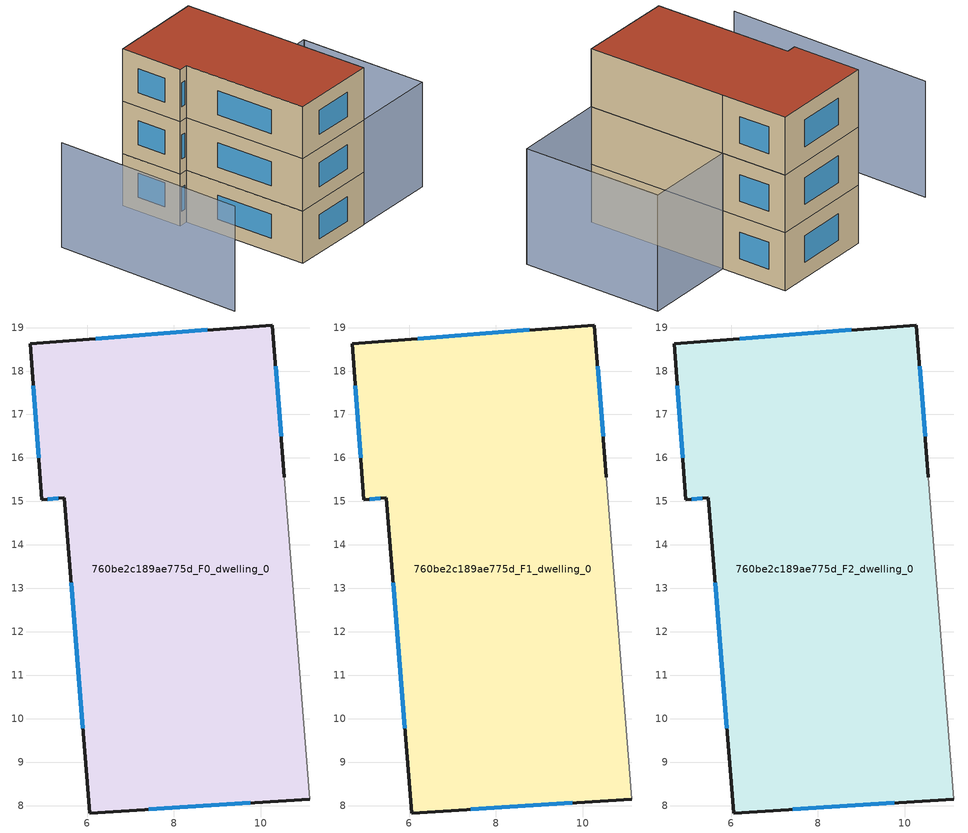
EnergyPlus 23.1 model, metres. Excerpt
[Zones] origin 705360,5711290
760be2c189ae775d_F0_dwelling_0
 floor ground (EU_floor_Construction): 10.26,19.06 10.54,15.55 11.12,8.15 6.06,7.83 5.47,15.08 4.95,15.04 4.7,18.63 z0
 wall outside (EU_wall_Construction): 10.54,15.55 10.26,19.06 4.7,18.63 4.95,15.04 5.47,15.08 6.06,7.83 11.12,8.15 z0:3
 wall adiabatic (EU_wall_Construction): 11.12,8.15 10.54,15.55 z0:3
 window (EU_Window_Construction): 10.47,16.5 10.34,18.11 / 7.42,7.92 9.75,8.06 / 5.63,13.12 5.9,9.78 / 5.1,15.05 5.33,15.07 / 4.77,17.66 4.89,16.01 / 8.76,18.94 6.2,18.75 z0.81:2.19
760be2c189ae775d_F1_dwelling_0
 floor to 760be2c189ae775d_F0_dwelling_0 (EU_floor_Construction): 10.26,19.06 10.54,15.55 11.12,8.15 6.06,7.83 5.47,15.08 4.95,15.04 4.7,18.63 z3
 wall outside (EU_wall_Construction): 10.54,15.55 10.26,19.06 4.7,18.63 4.95,15.04 5.47,15.08 6.06,7.83 11.12,8.15 z3:6
 wall adiabatic (EU_wall_Construction): 11.12,8.15 10.54,15.55 z3:6
 window (EU_Window_Construction): 10.47,16.5 10.34,18.11 / 7.42,7.92 9.75,8.06 / 5.63,13.12 5.9,9.78 / 5.1,15.05 5.33,15.07 / 4.77,17.66 4.89,16.01 / 8.76,18.94 6.2,18.75 z3.81:5.19
760be2c189ae775d_F2_dwelling_0
 floor to 760be2c189ae775d_F1_dwelling_0 (EU_floor_Construction): 10.26,19.06 10.54,15.55 11.12,8.15 6.06,7.83 5.47,15.08 4.95,15.04 4.7,18.63 z6
 wall outside (EU_wall_Construction): 10.54,15.55 10.26,19.06 4.7,18.63 4.95,15.04 5.47,15.08 6.06,7.83 11.12,8.15 z6:9
 wall adiabatic (EU_wall_Construction): 11.12,8.15 10.54,15.55 z6:9
 window (EU_Window_Construction): 10.47,16.5 10.34,18.11 / 7.42,7.92 9.75,8.06 / 5.63,13.12 5.9,9.78 / 5.1,15.05 5.33,15.07 / 4.77,17.66 4.89,16.01 / 8.76,18.94 6.2,18.75 z6.81:8.19
 roof outside (EU_roof_Construction): 11.12,8.15 10.54,15.55 10.26,19.06 4.7,18.63 4.95,15.04 5.47,15.08 6.06,7.83 z9
shading: -0.6,18.11 0.05,7.18 / 16.05,8.51 15.51,15.85 / 16.06,8.51 11.09,8.14 / 11.09,8.14 10.54,15.55 / 10.54,15.55 15.51,15.92 / 15.51,15.92 16.06,8.51 z0:6
[Building]
EU S2 Campaign: North Axis=0; Terrain=City; Solar Distribution=FullExterior
[Site:Location]
London: Latitude=51.5; Longitude=-0.5; Time Zone=0; Elevation=25
[SizingPeriod:WeatherFileDays]
AnnualSizingPeriod: Begin Month=1; Begin Day of Month=1; End Month=12; End Day of Month=31; Day of Week for Start Day=Monday; Use Weather File Daylight Saving Period=No; Use Weather File Rain and Snow Indicators=No
[MATERIAL]
EU_InternalMass_Material: Roughness=MediumRough; Thickness=0.1; Conductivity=1; Density=1800; Specific Heat=900; Thermal Absorptance=0.9; Solar Absorptance=0.7; Visible Absorptance=0.7
[MATERIAL:NOMASS] Roughness=MediumRough; Thermal Absorptance=0.9; Solar Absorptance=0.7; Visible Absorptance=0.7
Name | Thermal Resistance
EU_wall_NoMass | 0.555556
EU_roof_NoMass | 0.510204
EU_floor_NoMass | 1.68919
[WINDOWMATERIAL:SIMPLEGLAZINGSYSTEM]
EU_Window_SimpleGlazing: UFactor=3.96; Solar Heat Gain Coefficient=0.85; Visible Transmittance=0.85
[CONSTRUCTION]
EU_wall_Construction: EU_wall_NoMass
EU_roof_Construction: EU_roof_NoMass
EU_floor_Construction: EU_floor_NoMass
EU_Window_Construction: EU_Window_SimpleGlazing
EU_InternalMass_Construction: EU_InternalMass_Material
[ZONE] Type=1; Multiplier=1; Ceiling Height=autocalculate; Volume=171.806; Floor Area=autocalculate; Part of Total Floor Area=Yes
760be2c189ae775d_F0_dwelling_0; 760be2c189ae775d_F1_dwelling_0; 760be2c189ae775d_F2_dwelling_0
[INTERNALMASS] Construction=EU_InternalMass_Construction; Surface Area=57.2694
Name | Zone or ZoneList
760be2c189ae775d_F0_dwelling_0_EU_InternalMass | 760be2c189ae775d_F0_dwelling_0
760be2c189ae775d_F1_dwelling_0_EU_InternalMass | 760be2c189ae775d_F1_dwelling_0
760be2c189ae775d_F2_dwelling_0_EU_InternalMass | 760be2c189ae775d_F2_dwelling_0
[OTHEREQUIPMENT] Fuel Type=Electricity; Design Level Calculation Method=Watts/Area; Power per Zone Floor Area=1; Fraction Latent=0; Fraction Radiant=0; Fraction Lost=0; Carbon Dioxide Generation Rate=0; EndUse Subcategory=EU_Step8_InternalGains
Name | Zone or ZoneList or Space or SpaceList | Schedule
EU_Step8_InternalGain_760be2c189ae775d_F0_dwelling_0_f000 | 760be2c189ae775d_F0_dwelling_0 | EU_Step8_GainSchedule_760be2c189ae775d_F0_dwelling_0_f000
EU_Step8_InternalGain_760be2c189ae775d_F1_dwelling_0_f000 | 760be2c189ae775d_F1_dwelling_0 | EU_Step8_GainSchedule_760be2c189ae775d_F1_dwelling_0_f000
EU_Step8_InternalGain_760be2c189ae775d_F2_dwelling_0_f000 | 760be2c189ae775d_F2_dwelling_0 | EU_Step8_GainSchedule_760be2c189ae775d_F2_dwelling_0_f000
[ZONEVENTILATION:DESIGNFLOWRATE] Schedule=EU_AlwaysOn; Design Flow Rate Calculation Method=AirChanges/Hour; Air Changes per Hour=0.48; Ventilation Type=Natural; Fan Pressure Rise=0; Fan Total Efficiency=1; Constant Term Coefficient=1; Temperature Term Coefficient=0; Velocity Term Coefficient=0; Velocity Squared Term Coefficient=0; Minimum Indoor Temperature=-100; Maximum Indoor Temperature=100; Delta Temperature=-100; Minimum Outdoor Temperature=-100; Maximum Outdoor Temperature=100; Maximum Wind Speed=40
Name | Zone or ZoneList or Space or SpaceList
EU_ConstantAir_760be2c189ae775d_F0_dwelling_0 | 760be2c189ae775d_F0_dwelling_0
EU_ConstantAir_760be2c189ae775d_F1_dwelling_0 | 760be2c189ae775d_F1_dwelling_0
EU_ConstantAir_760be2c189ae775d_F2_dwelling_0 | 760be2c189ae775d_F2_dwelling_0
[HVACTEMPLATE:THERMOSTAT] Constant Heating Setpoint=20; Constant Cooling Setpoint=50
EU_HeatOnly_760be2c189ae775d_F0_dwelling_0; EU_HeatOnly_760be2c189ae775d_F1_dwelling_0; EU_HeatOnly_760be2c189ae775d_F2_dwelling_0
[HVACTEMPLATE:ZONE:IDEALLOADSAIRSYSTEM] System Availability Schedule=EU_AlwaysOn; Maximum Heating Supply Air Temperature=50; Minimum Cooling Supply Air Temperature=13; Maximum Heating Supply Air Humidity Ratio=0.0156; Minimum Cooling Supply Air Humidity Ratio=0.0077; Heating Limit=NoLimit; Cooling Limit=NoLimit; Heating Availability Schedule=EU_AlwaysOn; Cooling Availability Schedule=EU_CoolingOff; Dehumidification Control Type=ConstantSensibleHeatRatio; Cooling Sensible Heat Ratio=0.7; Dehumidification Setpoint=60; Humidification Control Type=None; Humidification Setpoint=30; Outdoor Air Method=None; Outdoor Air Flow Rate per Person=0.00944; Outdoor Air Flow Rate per Zone Floor Area=0; Outdoor Air Flow Rate per Zone=0; Demand Controlled Ventilation Type=None; Outdoor Air Economizer Type=NoEconomizer; Heat Recovery Type=None; Sensible Heat Recovery Effectiveness=0.7; Latent Heat Recovery Effectiveness=0.65
Name | Template Thermostat
760be2c189ae775d_F0_dwelling_0 | EU_HeatOnly_760be2c189ae775d_F0_dwelling_0
760be2c189ae775d_F1_dwelling_0 | EU_HeatOnly_760be2c189ae775d_F1_dwelling_0
760be2c189ae775d_F2_dwelling_0 | EU_HeatOnly_760be2c189ae775d_F2_dwelling_0
[SIZING:ZONE] Zone Cooling Design Supply Air Temperature Input Method=SupplyAirTemperature; Zone Cooling Design Supply Air Temperature=13; Zone Heating Design Supply Air Temperature Input Method=SupplyAirTemperature; Zone Heating Design Supply Air Temperature=50; Zone Cooling Design Supply Air Humidity Ratio=0.008; Zone Heating Design Supply Air Humidity Ratio=0.008; Cooling Design Air Flow Method=DesignDay; Cooling Design Air Flow Rate=0; Cooling Minimum Air Flow per Zone Floor Area=0.000762; Cooling Minimum Air Flow=0; Cooling Minimum Air Flow Fraction=0.2; Heating Design Air Flow Method=DesignDay; Heating Design Air Flow Rate=0; Heating Maximum Air Flow per Zone Floor Area=0.002032; Heating Maximum Air Flow=0.141576; Heating Maximum Air Flow Fraction=0.3; Account for Dedicated Outdoor Air System=No; Dedicated Outdoor Air System Control Strategy=NeutralSupplyAir; Dedicated Outdoor Air Low Setpoint Temperature for Design=autosize; Dedicated Outdoor Air High Setpoint Temperature for Design=autosize; Zone Load Sizing Method=Sensible Load Only No Latent Load; Zone Latent Cooling Design Supply Air Humidity Ratio Input Method=HumidityRatioDifference; Zone Cooling Design Supply Air Humidity Ratio Difference=0.005; Zone Latent Heating Design Supply Air Humidity Ratio Input Method=HumidityRatioDifference; Zone Humidification Design Supply Air Humidity Ratio Difference=0.005
760be2c189ae775d_F0_dwelling_0; 760be2c189ae775d_F1_dwelling_0; 760be2c189ae775d_F2_dwelling_0
[SCHEDULE:CONSTANT]
Name | Hourly Value
EU_AlwaysOn | 1
EU_CoolingOff | 0
[SCHEDULE:FILE] Column Number=1; Rows to Skip at Top=0; Number of Hours of Data=8760; Column Separator=Comma; Interpolate to Timestep=No; Minutes per Item=60; Adjust Schedule for Daylight Savings=Yes
Name | File
EU_Step8_GainSchedule_760be2c189ae775d_F0_dwelling_0_f000 | ../../schedules/760be2c189ae775d/760be2c189ae775d_F0_dwelling_0_f000_gain.csv
EU_Step8_GainSchedule_760be2c189ae775d_F1_dwelling_0_f000 | ../../schedules/760be2c189ae775d/760be2c189ae775d_F1_dwelling_0_f000_gain.csv
EU_Step8_GainSchedule_760be2c189ae775d_F2_dwelling_0_f000 | ../../schedules/760be2c189ae775d/760be2c189ae775d_F2_dwelling_0_f000_gain.csv
